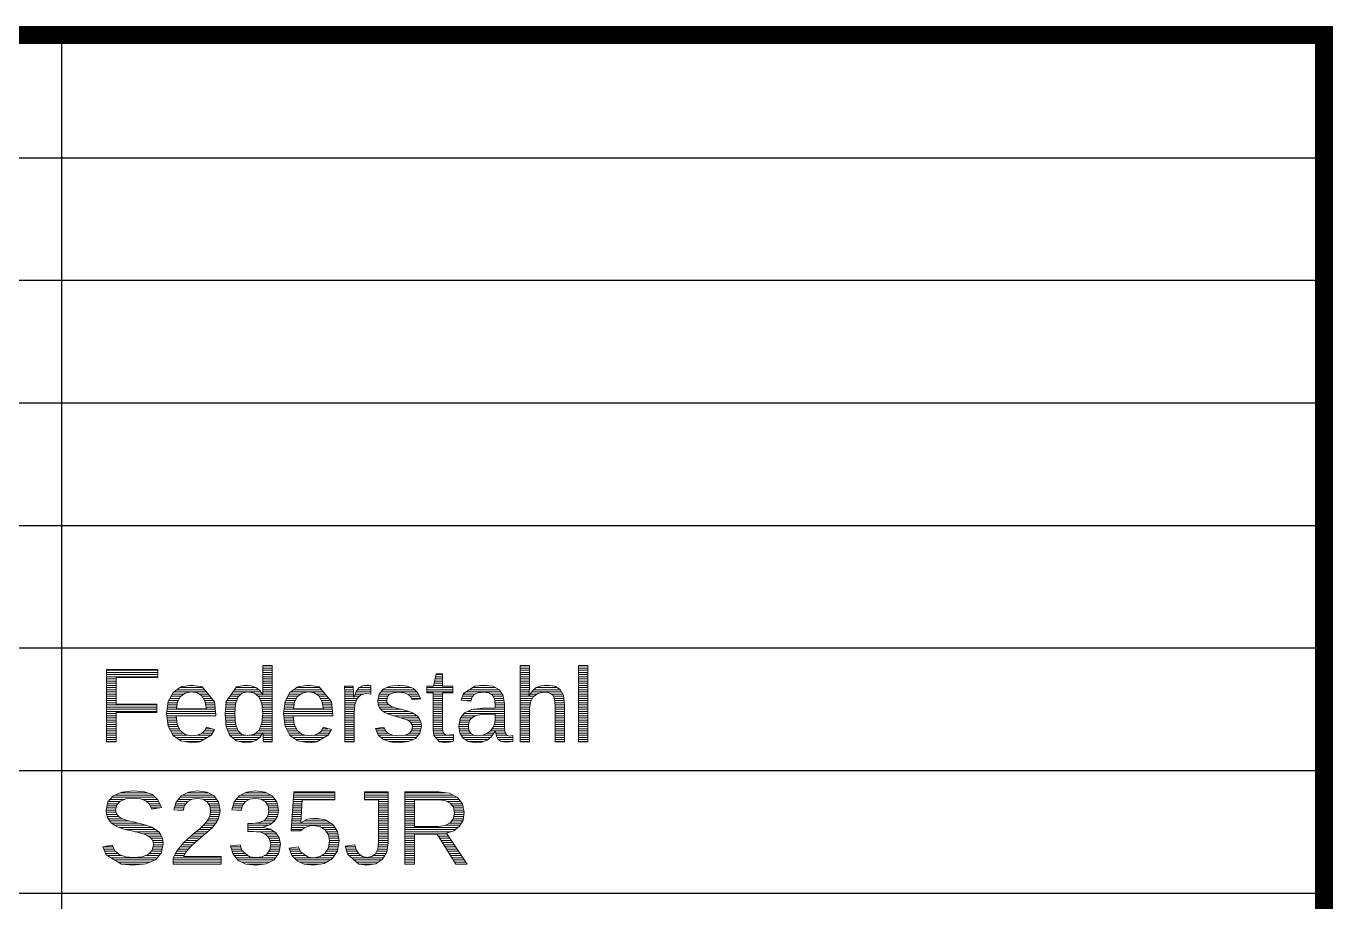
# Model space of a CAD drawing. Header units: millimetres. Extents: x 20 to 410, y 10 to 287.
# Drawn here: x 164.01 to 200.25, y 36.96 to 61.25 of the extents above; entities that cross this region are included whole.
import ezdxf

# ---------------------------------------------------------------- set-up
doc = ezdxf.new("R2010")
doc.units = ezdxf.units.MM
for name, color, linetype, lineweight in [('DUENN', 7, 'Continuous', 25), ('KANTEN', 7, 'Continuous', 50), ('TEXT', 7, 'Continuous', 13)]:
    doc.layers.add(name, color=color, linetype=linetype, lineweight=lineweight)

msp = doc.modelspace()

# ---------------------------------------------------------------- linework, layer by layer
at = {"layer": 'DUENN', "lineweight": 25}
for points in [[(165, 10), (165, 61)], [(20, 57.6), (200, 57.6)], [(20, 54.2), (200, 54.2)], [(20, 50.8), (200, 50.8)], [(20, 47.4), (200, 47.4)], [(20, 44), (200, 44)], [(20, 40.6), (200, 40.6)], [(20, 37.2), (200, 37.2)]]:
    msp.add_lwpolyline(points, dxfattribs=at)
at = {"layer": 'KANTEN', "lineweight": 50, "const_width": 0.5}
msp.add_lwpolyline([(20, 10), (200, 10), (200, 61), (20, 61)], close=True, dxfattribs=at)
at = {"layer": 'TEXT', "lineweight": 13}
for p, q in [((170.573, 43.501), (170.829, 43.501)), ((177.711, 43.501), (177.967, 43.501)), ((179.327, 43.501), (179.584, 43.501)), ((166.239, 43.381), (167.665, 43.381)), ((166.239, 43.321), (167.665, 43.321)), ((166.239, 43.261), (167.665, 43.261)), ((166.239, 43.201), (167.665, 43.201)), ((166.239, 43.141), (166.511, 43.141)), ((170.573, 43.441), (170.829, 43.441)), ((170.573, 43.381), (170.829, 43.381)), ((170.573, 43.321), (170.829, 43.321)), ((170.573, 43.261), (170.829, 43.261)), ((170.573, 43.201), (170.829, 43.201)), ((170.573, 43.141), (170.829, 43.141)), ((175.353, 43.141), (175.555, 43.141)), ((175.366, 43.201), (175.555, 43.201)), ((175.379, 43.261), (175.555, 43.261)), ((177.711, 43.441), (177.967, 43.441)), ((177.711, 43.381), (177.967, 43.381)), ((177.711, 43.321), (177.967, 43.321)), ((177.711, 43.261), (177.967, 43.261)), ((177.711, 43.201), (177.967, 43.201)), ((177.711, 43.141), (177.967, 43.141)), ((179.327, 43.441), (179.584, 43.441)), ((179.327, 43.381), (179.584, 43.381)), ((179.327, 43.321), (179.584, 43.321)), ((179.327, 43.261), (179.584, 43.261)), ((179.327, 43.201), (179.584, 43.201)), ((179.327, 43.141), (179.584, 43.141)), ((166.239, 43.081), (166.511, 43.081)), ((166.239, 43.021), (166.511, 43.021)), ((166.239, 42.961), (166.511, 42.961)), ((166.239, 42.901), (166.511, 42.901)), ((166.239, 42.841), (166.511, 42.841)), ((166.239, 42.781), (166.511, 42.781)), ((168.106, 42.781), (169.005, 42.781)), ((168.191, 42.841), (168.956, 42.841)), ((168.276, 42.901), (168.906, 42.901)), ((168.547, 42.961), (168.642, 42.961)), ((169.748, 42.781), (170.518, 42.781)), ((169.79, 42.841), (170.466, 42.841)), ((169.832, 42.901), (170.39, 42.901)), ((170.052, 42.961), (170.175, 42.961)), ((170.573, 43.081), (170.829, 43.081)), ((170.573, 43.021), (170.829, 43.021)), ((170.573, 42.961), (170.829, 42.961)), ((170.573, 42.901), (170.829, 42.901)), ((170.573, 42.841), (170.829, 42.841)), ((170.574, 42.781), (170.829, 42.781)), ((171.35, 42.781), (172.249, 42.781)), ((171.435, 42.841), (172.2, 42.841)), ((171.52, 42.901), (172.15, 42.901)), ((171.791, 42.961), (171.886, 42.961)), ((172.842, 42.901), (173.085, 42.901)), ((172.844, 42.841), (173.087, 42.841)), ((172.846, 42.781), (173.089, 42.781)), ((173.161, 42.781), (173.57, 42.781)), ((173.201, 42.841), (173.57, 42.841)), ((173.249, 42.901), (173.57, 42.901)), ((173.408, 42.961), (173.541, 42.961)), ((173.85, 42.781), (174.853, 42.781)), ((173.9, 42.841), (174.79, 42.841)), ((174.015, 42.901), (174.686, 42.901)), ((174.315, 42.961), (174.387, 42.961)), ((175.121, 42.901), (175.84, 42.901)), ((175.121, 42.841), (175.84, 42.841)), ((175.121, 42.781), (175.84, 42.781)), ((175.313, 42.961), (175.555, 42.961)), ((175.326, 43.021), (175.555, 43.021)), ((175.34, 43.081), (175.555, 43.081)), ((176.211, 42.781), (177.171, 42.781)), ((176.3, 42.841), (177.125, 42.841)), ((176.389, 42.901), (177.015, 42.901)), ((176.619, 42.961), (176.76, 42.961)), ((177.711, 43.081), (177.967, 43.081)), ((177.711, 43.021), (177.967, 43.021)), ((177.711, 42.961), (177.967, 42.961)), ((177.711, 42.901), (177.967, 42.901)), ((177.711, 42.841), (177.965, 42.841)), ((177.711, 42.781), (177.962, 42.781)), ((178.033, 42.781), (178.857, 42.781)), ((178.091, 42.841), (178.825, 42.841)), ((178.165, 42.901), (178.731, 42.901)), ((178.377, 42.961), (178.511, 42.961)), ((179.327, 43.081), (179.584, 43.081)), ((179.327, 43.021), (179.584, 43.021)), ((179.327, 42.961), (179.584, 42.961)), ((179.327, 42.901), (179.584, 42.901)), ((179.327, 42.841), (179.584, 42.841)), ((179.327, 42.781), (179.584, 42.781)), ((166.239, 42.721), (166.511, 42.721)), ((166.239, 42.661), (166.511, 42.661)), ((166.239, 42.601), (166.511, 42.601)), ((166.239, 42.541), (166.511, 42.541)), ((166.239, 42.481), (166.511, 42.481)), ((166.239, 42.421), (167.631, 42.421)), ((167.937, 42.421), (168.196, 42.421)), ((167.945, 42.481), (168.207, 42.481)), ((167.963, 42.541), (168.23, 42.541)), ((167.995, 42.601), (168.265, 42.601)), ((168.028, 42.661), (168.304, 42.661)), ((168.06, 42.721), (168.386, 42.721)), ((168.806, 42.721), (169.055, 42.721)), ((168.889, 42.661), (169.105, 42.661)), ((168.923, 42.601), (169.155, 42.601)), ((168.957, 42.541), (169.205, 42.541)), ((168.976, 42.481), (169.235, 42.481)), ((168.988, 42.421), (169.242, 42.421)), ((169.552, 42.421), (169.814, 42.421)), ((169.558, 42.481), (169.827, 42.481)), ((169.579, 42.541), (169.848, 42.541)), ((169.621, 42.601), (169.869, 42.601)), ((169.664, 42.661), (169.907, 42.661)), ((169.706, 42.721), (169.97, 42.721)), ((170.374, 42.721), (170.559, 42.721)), ((170.446, 42.661), (170.829, 42.661)), ((170.489, 42.601), (170.829, 42.601)), ((170.513, 42.541), (170.829, 42.541)), ((170.537, 42.481), (170.829, 42.481)), ((170.551, 42.421), (170.829, 42.421)), ((170.575, 42.721), (170.829, 42.721)), ((171.181, 42.421), (171.44, 42.421)), ((171.189, 42.481), (171.451, 42.481)), ((171.207, 42.541), (171.474, 42.541)), ((171.239, 42.601), (171.508, 42.601)), ((171.271, 42.661), (171.547, 42.661)), ((171.304, 42.721), (171.63, 42.721)), ((172.05, 42.721), (172.299, 42.721)), ((172.133, 42.661), (172.349, 42.661)), ((172.167, 42.601), (172.399, 42.601)), ((172.201, 42.541), (172.448, 42.541)), ((172.22, 42.481), (172.479, 42.481)), ((172.232, 42.421), (172.486, 42.421)), ((172.848, 42.721), (173.092, 42.721)), ((172.849, 42.661), (173.093, 42.661)), ((172.849, 42.601), (173.194, 42.601)), ((172.85, 42.541), (173.169, 42.541)), ((172.85, 42.481), (173.146, 42.481)), ((172.85, 42.421), (173.126, 42.421)), ((173.114, 42.661), (173.254, 42.661)), ((173.138, 42.721), (173.38, 42.721)), ((173.564, 42.721), (173.57, 42.721)), ((173.763, 42.541), (174.012, 42.541)), ((173.768, 42.481), (174.028, 42.481)), ((173.775, 42.601), (174.019, 42.601)), ((173.778, 42.421), (174.076, 42.421)), ((173.787, 42.661), (174.039, 42.661)), ((173.8, 42.721), (174.1, 42.721)), ((174.586, 42.721), (174.892, 42.721)), ((174.661, 42.661), (174.915, 42.661)), ((174.695, 42.601), (174.939, 42.601)), ((175.299, 42.721), (175.555, 42.721)), ((175.299, 42.661), (175.555, 42.661)), ((175.299, 42.601), (175.555, 42.601)), ((175.299, 42.541), (175.555, 42.541)), ((175.299, 42.481), (175.555, 42.481)), ((175.299, 42.421), (175.555, 42.421)), ((176.096, 42.601), (176.367, 42.601)), ((176.117, 42.661), (176.396, 42.661)), ((176.138, 42.721), (176.454, 42.721)), ((176.214, 42.541), (176.35, 42.541)), ((176.895, 42.721), (177.212, 42.721)), ((176.96, 42.661), (177.246, 42.661)), ((176.993, 42.601), (177.256, 42.601)), ((177.008, 42.541), (177.266, 42.541)), ((177.015, 42.481), (177.276, 42.481)), ((177.022, 42.421), (177.281, 42.421)), ((177.711, 42.721), (177.959, 42.721)), ((177.711, 42.661), (178.097, 42.661)), ((177.711, 42.601), (178.052, 42.601)), ((177.711, 42.541), (178.018, 42.541)), ((177.711, 42.481), (177.992, 42.481)), ((177.711, 42.421), (177.984, 42.421)), ((177.991, 42.721), (178.178, 42.721)), ((178.572, 42.721), (178.889, 42.721)), ((178.629, 42.661), (178.914, 42.661)), ((178.658, 42.601), (178.921, 42.601)), ((178.671, 42.541), (178.928, 42.541)), ((178.678, 42.481), (178.935, 42.481)), ((178.682, 42.421), (178.942, 42.421)), ((179.327, 42.721), (179.584, 42.721)), ((179.327, 42.661), (179.584, 42.661)), ((179.327, 42.601), (179.584, 42.601)), ((179.327, 42.541), (179.584, 42.541)), ((179.327, 42.481), (179.584, 42.481)), ((179.327, 42.421), (179.584, 42.421)), ((166.239, 42.361), (167.631, 42.361)), ((166.239, 42.301), (167.631, 42.301)), ((166.239, 42.241), (167.631, 42.241)), ((166.239, 42.181), (166.511, 42.181)), ((166.239, 42.121), (166.511, 42.121)), ((166.239, 42.061), (166.511, 42.061)), ((167.905, 42.181), (169.27, 42.181)), ((167.913, 42.241), (169.263, 42.241)), ((167.913, 42.121), (169.274, 42.121)), ((167.921, 42.301), (169.256, 42.301)), ((167.921, 42.061), (168.181, 42.061)), ((167.929, 42.361), (168.186, 42.361)), ((169, 42.361), (169.249, 42.361)), ((169.528, 42.181), (169.796, 42.181)), ((169.53, 42.121), (169.799, 42.121)), ((169.534, 42.241), (169.8, 42.241)), ((169.536, 42.061), (169.803, 42.061)), ((169.54, 42.301), (169.805, 42.301)), ((169.546, 42.361), (169.81, 42.361)), ((170.557, 42.361), (170.829, 42.361)), ((170.561, 42.061), (170.829, 42.061)), ((170.562, 42.301), (170.829, 42.301)), ((170.567, 42.121), (170.829, 42.121)), ((170.568, 42.241), (170.829, 42.241)), ((170.572, 42.181), (170.829, 42.181)), ((171.149, 42.181), (172.514, 42.181)), ((171.157, 42.241), (172.507, 42.241)), ((171.157, 42.121), (172.518, 42.121)), ((171.164, 42.061), (171.425, 42.061)), ((171.165, 42.301), (172.5, 42.301)), ((171.173, 42.361), (171.43, 42.361)), ((172.243, 42.361), (172.493, 42.361)), ((172.85, 42.361), (173.12, 42.361)), ((172.85, 42.301), (173.115, 42.301)), ((172.85, 42.241), (173.109, 42.241)), ((172.85, 42.181), (173.106, 42.181)), ((172.85, 42.121), (173.106, 42.121)), ((172.85, 42.061), (173.106, 42.061)), ((173.805, 42.361), (174.195, 42.361)), ((173.848, 42.301), (174.407, 42.301)), ((173.914, 42.241), (174.616, 42.241)), ((174.02, 42.181), (174.756, 42.181)), ((174.19, 42.121), (174.843, 42.121)), ((174.407, 42.061), (174.898, 42.061)), ((175.299, 42.361), (175.555, 42.361)), ((175.299, 42.301), (175.555, 42.301)), ((175.299, 42.241), (175.555, 42.241)), ((175.299, 42.181), (175.555, 42.181)), ((175.299, 42.121), (175.555, 42.121)), ((175.299, 42.061), (175.555, 42.061)), ((176.065, 42.061), (176.372, 42.061)), ((176.111, 42.121), (176.483, 42.121)), ((176.156, 42.181), (177.281, 42.181)), ((176.26, 42.241), (177.281, 42.241)), ((176.418, 42.301), (177.281, 42.301)), ((177.022, 42.361), (177.281, 42.361)), ((177.022, 42.121), (177.281, 42.121)), ((177.022, 42.061), (177.281, 42.061)), ((177.711, 42.361), (177.975, 42.361)), ((177.711, 42.301), (177.967, 42.301)), ((177.711, 42.241), (177.967, 42.241)), ((177.711, 42.181), (177.967, 42.181)), ((177.711, 42.121), (177.967, 42.121)), ((177.711, 42.061), (177.967, 42.061)), ((178.684, 42.361), (178.942, 42.361)), ((178.684, 42.301), (178.942, 42.301)), ((178.684, 42.241), (178.942, 42.241)), ((178.684, 42.181), (178.942, 42.181)), ((178.684, 42.121), (178.942, 42.121)), ((178.684, 42.061), (178.942, 42.061)), ((179.327, 42.361), (179.584, 42.361)), ((179.327, 42.301), (179.584, 42.301)), ((179.327, 42.241), (179.584, 42.241)), ((179.327, 42.181), (179.584, 42.181)), ((179.327, 42.121), (179.584, 42.121)), ((179.327, 42.061), (179.584, 42.061)), ((166.239, 42.001), (166.511, 42.001)), ((166.239, 41.941), (166.511, 41.941)), ((166.239, 41.881), (166.511, 41.881)), ((166.239, 41.821), (166.511, 41.821)), ((166.239, 41.761), (166.511, 41.761)), ((166.239, 41.701), (166.511, 41.701)), ((167.928, 42.001), (168.188, 42.001)), ((167.936, 41.941), (168.195, 41.941)), ((167.943, 41.881), (168.202, 41.881)), ((167.954, 41.821), (168.231, 41.821)), ((167.985, 41.761), (168.259, 41.761)), ((168.017, 41.701), (168.292, 41.701)), ((168.95, 41.701), (169.213, 41.701)), ((168.986, 41.761), (169.145, 41.761)), ((169.542, 42.001), (169.808, 42.001)), ((169.548, 41.941), (169.813, 41.941)), ((169.554, 41.881), (169.821, 41.881)), ((169.56, 41.821), (169.841, 41.821)), ((169.583, 41.761), (169.862, 41.761)), ((169.608, 41.701), (169.888, 41.701)), ((170.453, 41.701), (170.829, 41.701)), ((170.49, 41.761), (170.829, 41.761)), ((170.513, 41.821), (170.829, 41.821)), ((170.536, 41.881), (170.829, 41.881)), ((170.551, 41.941), (170.829, 41.941)), ((170.556, 42.001), (170.829, 42.001)), ((171.172, 42.001), (171.432, 42.001)), ((171.18, 41.941), (171.439, 41.941)), ((171.187, 41.881), (171.446, 41.881)), ((171.198, 41.821), (171.474, 41.821)), ((171.229, 41.761), (171.503, 41.761)), ((171.261, 41.701), (171.536, 41.701)), ((172.194, 41.701), (172.456, 41.701)), ((172.23, 41.761), (172.388, 41.761)), ((172.85, 42.001), (173.106, 42.001)), ((172.85, 41.941), (173.106, 41.941)), ((172.85, 41.881), (173.106, 41.881)), ((172.85, 41.821), (173.106, 41.821)), ((172.85, 41.761), (173.106, 41.761)), ((172.85, 41.701), (173.106, 41.701)), ((173.7, 41.761), (173.947, 41.761)), ((173.725, 41.701), (173.975, 41.701)), ((174.585, 42.001), (174.933, 42.001)), ((174.669, 41.941), (174.955, 41.941)), ((174.7, 41.701), (174.945, 41.701)), ((174.708, 41.881), (174.967, 41.881)), ((174.713, 41.761), (174.958, 41.761)), ((174.719, 41.821), (174.971, 41.821)), ((175.299, 42.001), (175.555, 42.001)), ((175.299, 41.941), (175.555, 41.941)), ((175.299, 41.881), (175.555, 41.881)), ((175.299, 41.821), (175.555, 41.821)), ((175.299, 41.761), (175.557, 41.761)), ((175.302, 41.701), (175.563, 41.701)), ((176.012, 41.821), (176.275, 41.821)), ((176.02, 41.881), (176.281, 41.881)), ((176.022, 41.761), (176.284, 41.761)), ((176.031, 41.701), (176.299, 41.701)), ((176.032, 41.941), (176.292, 41.941)), ((176.043, 42.001), (176.319, 42.001)), ((176.88, 41.701), (177.288, 41.701)), ((176.927, 41.761), (177.283, 41.761)), ((176.966, 41.821), (177.281, 41.821)), ((176.991, 41.881), (177.281, 41.881)), ((177.01, 41.941), (177.281, 41.941)), ((177.018, 42.001), (177.281, 42.001)), ((177.711, 42.001), (177.967, 42.001)), ((177.711, 41.941), (177.967, 41.941)), ((177.711, 41.881), (177.967, 41.881)), ((177.711, 41.821), (177.967, 41.821)), ((177.711, 41.761), (177.967, 41.761)), ((177.711, 41.701), (177.967, 41.701)), ((178.684, 42.001), (178.942, 42.001)), ((178.684, 41.941), (178.942, 41.941)), ((178.684, 41.881), (178.942, 41.881)), ((178.684, 41.821), (178.942, 41.821)), ((178.684, 41.761), (178.942, 41.761)), ((178.684, 41.701), (178.942, 41.701)), ((179.327, 42.001), (179.584, 42.001)), ((179.327, 41.941), (179.584, 41.941)), ((179.327, 41.881), (179.584, 41.881)), ((179.327, 41.821), (179.584, 41.821)), ((179.327, 41.761), (179.584, 41.761)), ((179.327, 41.701), (179.584, 41.701)), ((166.239, 41.641), (166.511, 41.641)), ((166.239, 41.581), (166.511, 41.581)), ((166.239, 41.521), (166.511, 41.521)), ((166.239, 41.461), (166.511, 41.461)), ((166.239, 41.401), (166.511, 41.401)), ((168.049, 41.641), (168.367, 41.641)), ((168.081, 41.581), (168.513, 41.581)), ((168.161, 41.521), (169.046, 41.521)), ((168.247, 41.461), (168.943, 41.461)), ((168.427, 41.401), (168.84, 41.401)), ((168.757, 41.581), (169.144, 41.581)), ((168.883, 41.641), (169.178, 41.641)), ((169.633, 41.641), (169.953, 41.641)), ((169.658, 41.581), (170.102, 41.581)), ((169.719, 41.521), (170.49, 41.521)), ((169.79, 41.461), (170.416, 41.461)), ((169.938, 41.401), (170.29, 41.401)), ((170.217, 41.581), (170.529, 41.581)), ((170.385, 41.641), (170.568, 41.641)), ((170.578, 41.641), (170.83, 41.641)), ((170.58, 41.581), (170.83, 41.581)), ((170.582, 41.521), (170.831, 41.521)), ((170.586, 41.461), (170.834, 41.461)), ((170.592, 41.401), (170.837, 41.401)), ((171.293, 41.641), (171.611, 41.641)), ((171.325, 41.581), (171.757, 41.581)), ((171.405, 41.521), (172.29, 41.521)), ((171.491, 41.461), (172.187, 41.461)), ((171.671, 41.401), (172.084, 41.401)), ((172.001, 41.581), (172.388, 41.581)), ((172.127, 41.641), (172.422, 41.641)), ((172.85, 41.641), (173.106, 41.641)), ((172.85, 41.581), (173.106, 41.581)), ((172.85, 41.521), (173.106, 41.521)), ((172.85, 41.461), (173.106, 41.461)), ((172.85, 41.401), (173.106, 41.401)), ((173.751, 41.641), (174.042, 41.641)), ((173.78, 41.581), (174.183, 41.581)), ((173.844, 41.521), (174.834, 41.521)), ((173.915, 41.461), (174.744, 41.461)), ((174.075, 41.401), (174.611, 41.401)), ((174.51, 41.581), (174.886, 41.581)), ((174.645, 41.641), (174.932, 41.641)), ((175.31, 41.641), (175.584, 41.641)), ((175.317, 41.581), (175.715, 41.581)), ((175.364, 41.521), (175.866, 41.521)), ((175.417, 41.461), (175.866, 41.461)), ((175.47, 41.401), (175.815, 41.401)), ((175.722, 41.581), (175.866, 41.581)), ((176.04, 41.641), (176.336, 41.641)), ((176.075, 41.581), (176.423, 41.581)), ((176.111, 41.521), (176.888, 41.521)), ((176.179, 41.461), (176.814, 41.461)), ((176.278, 41.401), (176.68, 41.401)), ((176.672, 41.581), (176.942, 41.581)), ((176.803, 41.641), (176.985, 41.641)), ((177.039, 41.641), (177.303, 41.641)), ((177.049, 41.581), (177.346, 41.581)), ((177.072, 41.521), (177.509, 41.521)), ((177.103, 41.461), (177.509, 41.461)), ((177.21, 41.401), (177.467, 41.401)), ((177.711, 41.641), (177.967, 41.641)), ((177.711, 41.581), (177.967, 41.581)), ((177.711, 41.521), (177.967, 41.521)), ((177.711, 41.461), (177.967, 41.461)), ((177.711, 41.401), (177.967, 41.401)), ((178.684, 41.641), (178.942, 41.641)), ((178.684, 41.581), (178.942, 41.581)), ((178.684, 41.521), (178.942, 41.521)), ((178.684, 41.461), (178.942, 41.461)), ((178.684, 41.401), (178.942, 41.401)), ((179.327, 41.641), (179.584, 41.641)), ((179.327, 41.581), (179.584, 41.581)), ((179.327, 41.521), (179.584, 41.521)), ((179.327, 41.461), (179.584, 41.461)), ((179.327, 41.401), (179.584, 41.401)), ((166.48, 39.921), (167.523, 39.921)), ((166.617, 39.981), (167.372, 39.981)), ((168.359, 39.921), (169.175, 39.921)), ((168.472, 39.981), (169.065, 39.981)), ((169.961, 39.921), (170.791, 39.921)), ((170.078, 39.981), (170.676, 39.981)), ((171.426, 39.921), (172.572, 39.921)), ((171.43, 39.981), (172.572, 39.981)), ((173.396, 39.981), (174.053, 39.981)), ((173.396, 39.921), (174.053, 39.921)), ((174.509, 39.981), (175.653, 39.981)), ((174.509, 39.921), (175.846, 39.921)), ((166.24, 39.561), (166.502, 39.561)), ((166.253, 39.621), (166.516, 39.621)), ((166.266, 39.681), (166.551, 39.681)), ((166.288, 39.741), (166.608, 39.741)), ((166.34, 39.801), (166.746, 39.801)), ((166.393, 39.861), (167.588, 39.861)), ((167.215, 39.801), (167.653, 39.801)), ((167.349, 39.741), (167.688, 39.741)), ((167.416, 39.681), (167.715, 39.681)), ((167.453, 39.621), (167.743, 39.621)), ((167.481, 39.561), (167.686, 39.561)), ((168.119, 39.561), (168.387, 39.561)), ((168.137, 39.621), (168.404, 39.621)), ((168.155, 39.681), (168.447, 39.681)), ((168.181, 39.741), (168.498, 39.741)), ((168.231, 39.801), (168.607, 39.801)), ((168.281, 39.861), (169.249, 39.861)), ((168.916, 39.801), (169.292, 39.801)), ((169.018, 39.741), (169.334, 39.741)), ((169.065, 39.681), (169.356, 39.681)), ((169.103, 39.621), (169.366, 39.621)), ((169.113, 39.561), (169.377, 39.561)), ((169.727, 39.561), (169.989, 39.561)), ((169.745, 39.621), (170.006, 39.621)), ((169.763, 39.681), (170.047, 39.681)), ((169.785, 39.741), (170.097, 39.741)), ((169.835, 39.801), (170.208, 39.801)), ((169.886, 39.861), (170.865, 39.861)), ((170.532, 39.801), (170.909, 39.801)), ((170.632, 39.741), (170.954, 39.741)), ((170.68, 39.681), (170.973, 39.681)), ((170.719, 39.621), (170.984, 39.621)), ((170.729, 39.561), (170.995, 39.561)), ((171.404, 39.561), (171.651, 39.561)), ((171.407, 39.621), (171.655, 39.621)), ((171.411, 39.681), (171.659, 39.681)), ((171.415, 39.741), (171.662, 39.741)), ((171.419, 39.801), (172.572, 39.801)), ((171.422, 39.861), (172.572, 39.861)), ((173.396, 39.861), (174.053, 39.861)), ((173.396, 39.801), (174.053, 39.801)), ((173.782, 39.741), (174.053, 39.741)), ((173.782, 39.681), (174.053, 39.681)), ((173.782, 39.621), (174.053, 39.621)), ((173.782, 39.561), (174.053, 39.561)), ((174.509, 39.861), (175.964, 39.861)), ((174.509, 39.801), (176.017, 39.801)), ((174.509, 39.741), (174.781, 39.741)), ((174.509, 39.681), (174.781, 39.681)), ((174.509, 39.621), (174.781, 39.621)), ((174.509, 39.561), (174.781, 39.561)), ((175.675, 39.741), (176.063, 39.741)), ((175.781, 39.681), (176.109, 39.681)), ((175.828, 39.621), (176.125, 39.621)), ((175.862, 39.561), (176.136, 39.561)), ((166.227, 39.501), (166.493, 39.501)), ((166.232, 39.441), (166.502, 39.441)), ((166.24, 39.381), (166.529, 39.381)), ((166.258, 39.321), (166.583, 39.321)), ((166.286, 39.261), (166.677, 39.261)), ((166.326, 39.201), (166.862, 39.201)), ((166.383, 39.141), (167.11, 39.141)), ((168.211, 39.501), (168.37, 39.501)), ((168.984, 39.141), (169.271, 39.141)), ((169.03, 39.201), (169.305, 39.201)), ((169.071, 39.261), (169.338, 39.261)), ((169.095, 39.321), (169.359, 39.321)), ((169.114, 39.381), (169.378, 39.381)), ((169.122, 39.441), (169.384, 39.441)), ((169.123, 39.501), (169.387, 39.501)), ((169.875, 39.501), (169.972, 39.501)), ((170.375, 39.141), (170.831, 39.141)), ((170.58, 39.201), (170.903, 39.201)), ((170.656, 39.261), (170.938, 39.261)), ((170.703, 39.321), (170.973, 39.321)), ((170.723, 39.381), (170.987, 39.381)), ((170.735, 39.441), (170.996, 39.441)), ((170.739, 39.501), (171.005, 39.501)), ((171.378, 39.141), (172.458, 39.141)), ((171.381, 39.201), (171.629, 39.201)), ((171.385, 39.261), (171.633, 39.261)), ((171.389, 39.321), (171.637, 39.321)), ((171.393, 39.381), (171.64, 39.381)), ((171.396, 39.441), (171.644, 39.441)), ((171.4, 39.501), (171.648, 39.501)), ((171.722, 39.201), (172.363, 39.201)), ((171.907, 39.261), (172.157, 39.261)), ((173.782, 39.501), (174.053, 39.501)), ((173.782, 39.441), (174.053, 39.441)), ((173.782, 39.381), (174.053, 39.381)), ((173.782, 39.321), (174.053, 39.321)), ((173.782, 39.261), (174.053, 39.261)), ((173.782, 39.201), (174.053, 39.201)), ((173.782, 39.141), (174.053, 39.141)), ((174.509, 39.501), (174.781, 39.501)), ((174.509, 39.441), (174.781, 39.441)), ((174.509, 39.381), (174.781, 39.381)), ((174.509, 39.321), (174.781, 39.321)), ((174.509, 39.261), (174.781, 39.261)), ((174.509, 39.201), (174.781, 39.201)), ((174.509, 39.141), (174.781, 39.141)), ((175.756, 39.141), (176.079, 39.141)), ((175.809, 39.201), (176.114, 39.201)), ((175.852, 39.261), (176.134, 39.261)), ((175.868, 39.321), (176.143, 39.321)), ((175.874, 39.501), (176.148, 39.501)), ((175.879, 39.381), (176.153, 39.381)), ((175.885, 39.441), (176.159, 39.441)), ((166.468, 39.081), (167.344, 39.081)), ((166.595, 39.021), (167.501, 39.021)), ((166.787, 38.961), (167.607, 38.961)), ((167.034, 38.901), (167.68, 38.901)), ((167.268, 38.841), (167.729, 38.841)), ((167.402, 38.781), (167.763, 38.781)), ((168.577, 38.781), (168.91, 38.781)), ((168.649, 38.841), (168.982, 38.841)), ((168.723, 38.901), (169.049, 38.901)), ((168.796, 38.961), (169.112, 38.961)), ((168.865, 39.021), (169.174, 39.021)), ((168.93, 39.081), (169.223, 39.081)), ((170.16, 39.081), (170.736, 39.081)), ((170.16, 39.021), (170.597, 39.021)), ((170.16, 38.961), (170.805, 38.961)), ((170.386, 38.901), (170.894, 38.901)), ((170.617, 38.841), (170.957, 38.841)), ((170.701, 38.781), (170.996, 38.781)), ((171.367, 38.961), (171.661, 38.961)), ((171.37, 39.021), (171.76, 39.021)), ((171.374, 39.081), (172.53, 39.081)), ((172.2, 39.021), (172.569, 39.021)), ((172.294, 38.961), (172.609, 38.961)), ((172.34, 38.901), (172.646, 38.901)), ((172.379, 38.841), (172.657, 38.841)), ((172.4, 38.781), (172.667, 38.781)), ((173.782, 39.081), (174.053, 39.081)), ((173.782, 39.021), (174.053, 39.021)), ((173.782, 38.961), (174.053, 38.961)), ((173.782, 38.901), (174.053, 38.901)), ((173.782, 38.841), (174.053, 38.841)), ((173.782, 38.781), (174.053, 38.781)), ((174.509, 39.081), (174.781, 39.081)), ((174.509, 39.021), (175.987, 39.021)), ((174.509, 38.961), (175.912, 38.961)), ((174.509, 38.901), (175.782, 38.901)), ((174.509, 38.841), (175.686, 38.841)), ((174.509, 38.781), (174.781, 38.781)), ((175.439, 38.781), (175.726, 38.781)), ((175.643, 39.081), (176.045, 39.081)), ((166.133, 38.481), (166.42, 38.481)), ((166.159, 38.421), (166.447, 38.421)), ((167.476, 38.721), (167.787, 38.721)), ((167.515, 38.421), (167.782, 38.421)), ((167.516, 38.661), (167.803, 38.661)), ((167.529, 38.481), (167.795, 38.481)), ((167.534, 38.601), (167.808, 38.601)), ((167.542, 38.541), (167.809, 38.541)), ((168.232, 38.421), (168.51, 38.421)), ((168.275, 38.481), (168.569, 38.481)), ((168.328, 38.541), (168.629, 38.541)), ((168.382, 38.601), (168.699, 38.601)), ((168.444, 38.661), (168.768, 38.661)), ((168.508, 38.721), (168.839, 38.721)), ((169.689, 38.481), (169.961, 38.481)), ((169.707, 38.421), (169.979, 38.421)), ((170.752, 38.721), (171.032, 38.721)), ((170.771, 38.421), (171.038, 38.421)), ((170.774, 38.661), (171.042, 38.661)), ((170.782, 38.481), (171.048, 38.481)), ((170.787, 38.601), (171.053, 38.601)), ((170.792, 38.541), (171.059, 38.541)), ((171.316, 38.421), (171.59, 38.421)), ((172.374, 38.421), (172.651, 38.421)), ((172.398, 38.481), (172.661, 38.481)), ((172.407, 38.541), (172.671, 38.541)), ((172.41, 38.721), (172.677, 38.721)), ((172.416, 38.601), (172.681, 38.601)), ((172.42, 38.661), (172.688, 38.661)), ((172.862, 38.481), (173.141, 38.481)), ((172.882, 38.421), (173.158, 38.421)), ((173.114, 38.541), (173.123, 38.541)), ((173.761, 38.421), (174.026, 38.421)), ((173.769, 38.481), (174.035, 38.481)), ((173.776, 38.541), (174.045, 38.541)), ((173.782, 38.721), (174.053, 38.721)), ((173.782, 38.661), (174.053, 38.661)), ((173.782, 38.601), (174.053, 38.601)), ((174.509, 38.721), (174.781, 38.721)), ((174.509, 38.661), (174.781, 38.661)), ((174.509, 38.601), (174.781, 38.601)), ((174.509, 38.541), (174.781, 38.541)), ((174.509, 38.481), (174.781, 38.481)), ((174.509, 38.421), (174.781, 38.421)), ((175.476, 38.721), (175.765, 38.721)), ((175.514, 38.661), (175.805, 38.661)), ((175.551, 38.601), (175.844, 38.601)), ((175.589, 38.541), (175.884, 38.541)), ((175.626, 38.481), (175.924, 38.481)), ((175.664, 38.421), (175.963, 38.421)), ((166.185, 38.361), (166.485, 38.361)), ((166.211, 38.301), (166.553, 38.301)), ((166.258, 38.241), (166.664, 38.241)), ((166.358, 38.181), (167.645, 38.181)), ((166.458, 38.121), (167.589, 38.121)), ((166.558, 38.061), (167.452, 38.061)), ((167.316, 38.241), (167.699, 38.241)), ((167.425, 38.301), (167.752, 38.301)), ((167.483, 38.361), (167.769, 38.361)), ((168.092, 38.181), (169.421, 38.181)), ((168.092, 38.121), (169.421, 38.121)), ((168.092, 38.061), (169.421, 38.061)), ((168.123, 38.241), (168.387, 38.241)), ((168.154, 38.301), (168.42, 38.301)), ((168.189, 38.361), (168.463, 38.361)), ((169.725, 38.361), (170.018, 38.361)), ((169.743, 38.301), (170.091, 38.301)), ((169.782, 38.241), (170.165, 38.241)), ((169.833, 38.181), (170.926, 38.181)), ((169.884, 38.121), (170.88, 38.121)), ((169.992, 38.061), (170.768, 38.061)), ((170.615, 38.241), (170.969, 38.241)), ((170.7, 38.301), (171.013, 38.301)), ((170.742, 38.361), (171.027, 38.361)), ((171.339, 38.361), (171.616, 38.361)), ((171.362, 38.301), (171.688, 38.301)), ((171.386, 38.241), (171.772, 38.241)), ((171.442, 38.181), (171.98, 38.181)), ((171.498, 38.121), (172.447, 38.121)), ((171.595, 38.061), (172.348, 38.061)), ((171.985, 38.181), (172.519, 38.181)), ((172.21, 38.241), (172.558, 38.241)), ((172.3, 38.301), (172.597, 38.301)), ((172.339, 38.361), (172.636, 38.361)), ((172.901, 38.361), (173.188, 38.361)), ((172.92, 38.301), (173.227, 38.301)), ((172.961, 38.241), (173.302, 38.241)), ((173.03, 38.181), (173.921, 38.181)), ((173.099, 38.121), (173.869, 38.121)), ((173.168, 38.061), (173.78, 38.061)), ((173.627, 38.241), (173.956, 38.241)), ((173.701, 38.301), (173.992, 38.301)), ((173.731, 38.361), (174.017, 38.361)), ((174.509, 38.361), (174.781, 38.361)), ((174.509, 38.301), (174.781, 38.301)), ((174.509, 38.241), (174.781, 38.241)), ((174.509, 38.181), (174.781, 38.181)), ((174.509, 38.121), (174.781, 38.121)), ((174.509, 38.061), (174.781, 38.061)), ((175.702, 38.361), (176.003, 38.361)), ((175.739, 38.301), (176.042, 38.301)), ((175.777, 38.241), (176.082, 38.241)), ((175.814, 38.181), (176.121, 38.181)), ((175.852, 38.121), (176.161, 38.121)), ((175.889, 38.061), (176.2, 38.061)), ((166.674, 38.001), (167.259, 38.001)), ((168.092, 38.001), (169.421, 38.001)), ((170.142, 38.001), (170.609, 38.001)), ((171.729, 38.001), (172.173, 38.001)), ((173.254, 38.001), (173.638, 38.001)), ((174.509, 38.001), (174.781, 38.001)), ((175.927, 38.001), (176.24, 38.001))]:
    msp.add_line(p, q, dxfattribs=at)
for points in [[(170.252, 41.387), (170.093, 41.371), (169.839, 41.42), (169.663, 41.568), (169.56, 41.815), (169.526, 42.163), (169.561, 42.516), (169.845, 42.919), (170.093, 42.97), (170.253, 42.953), (170.385, 42.905), (170.49, 42.822), (170.573, 42.702), (170.576, 42.702), (170.573, 42.874), (170.573, 43.514), (170.829, 43.514), (170.829, 41.718), (170.831, 41.518), (170.838, 41.4), (170.592, 41.4), (170.588, 41.438), (170.583, 41.505), (170.58, 41.582), (170.578, 41.648), (170.573, 41.648), (170.49, 41.521), (170.384, 41.436), (170.252, 41.387)], [(177.961, 42.677), (178.051, 42.808), (178.159, 42.899), (178.291, 42.952), (178.453, 42.97), (178.671, 42.938), (178.823, 42.845), (178.912, 42.678), (178.942, 42.427), (178.942, 41.4), (178.684, 41.4), (178.684, 42.377), (178.676, 42.518), (178.654, 42.618), (178.614, 42.687), (178.556, 42.734), (178.474, 42.762), (178.366, 42.771), (178.203, 42.74), (178.076, 42.646), (177.995, 42.499), (177.967, 42.309), (177.967, 41.4), (177.711, 41.4), (177.711, 43.514), (177.967, 43.514), (177.967, 42.964), (177.966, 42.875), (177.962, 42.784), (177.958, 42.711), (177.956, 42.677), (177.961, 42.677)], [(179.327, 41.4), (179.327, 43.514), (179.584, 43.514), (179.584, 41.4), (179.327, 41.4)], [(166.511, 42.213), (166.511, 41.4), (166.239, 41.4), (166.239, 43.407), (167.665, 43.407), (167.665, 43.185), (166.511, 43.185), (166.511, 42.438), (167.631, 42.438), (167.631, 42.213), (166.511, 42.213)], [(175.738, 41.386), (175.607, 41.377), (175.472, 41.399), (175.318, 41.574), (175.299, 41.726), (175.299, 42.754), (175.121, 42.754), (175.121, 42.941), (175.309, 42.941), (175.384, 43.286), (175.555, 43.286), (175.555, 42.941), (175.84, 42.941), (175.84, 42.754), (175.555, 42.754), (175.555, 41.782), (175.564, 41.687), (175.591, 41.626), (175.641, 41.592), (175.718, 41.581), (175.78, 41.586), (175.866, 41.601), (175.866, 41.411), (175.738, 41.386)], [(168.604, 41.564), (168.755, 41.58), (168.872, 41.631), (168.956, 41.706), (169.008, 41.8), (169.232, 41.736), (169.141, 41.577), (168.827, 41.394), (168.604, 41.371), (168.303, 41.422), (168.084, 41.575), (167.95, 41.828), (167.905, 42.181), (167.95, 42.518), (168.084, 42.766), (168.301, 42.919), (168.594, 42.97), (168.892, 42.918), (169.231, 42.509), (169.274, 42.151), (169.274, 42.116), (168.175, 42.116), (168.202, 41.882), (168.284, 41.708), (168.419, 41.6), (168.604, 41.564)], [(168.59, 42.78), (168.423, 42.749), (168.295, 42.655), (168.211, 42.507), (168.177, 42.313), (169.009, 42.313), (168.967, 42.524), (168.885, 42.668), (168.76, 42.752), (168.59, 42.78)], [(169.992, 41.604), (170.158, 41.57), (170.346, 41.607), (170.474, 41.72), (170.548, 41.913), (170.573, 42.189), (170.548, 42.454), (170.474, 42.637), (170.347, 42.744), (170.161, 42.78), (169.994, 42.744), (169.881, 42.637), (169.816, 42.449), (169.795, 42.172), (169.816, 41.894), (169.88, 41.709), (169.992, 41.604)], [(171.528, 41.708), (171.663, 41.6), (171.848, 41.564), (171.999, 41.58), (172.115, 41.631), (172.2, 41.706), (172.252, 41.8), (172.476, 41.736), (172.385, 41.577), (172.071, 41.394), (171.848, 41.371), (171.547, 41.422), (171.328, 41.575), (171.194, 41.828), (171.149, 42.181), (171.194, 42.518), (171.328, 42.766), (171.545, 42.919), (171.838, 42.97), (172.136, 42.918), (172.475, 42.509), (172.518, 42.151), (172.518, 42.116), (171.419, 42.116), (171.446, 41.882), (171.528, 41.708)], [(172.129, 42.668), (172.004, 42.752), (171.834, 42.78), (171.667, 42.749), (171.539, 42.655), (171.455, 42.507), (171.421, 42.313), (172.253, 42.313), (172.211, 42.524), (172.129, 42.668)], [(172.85, 42.582), (172.847, 42.753), (172.841, 42.941), (173.083, 42.941), (173.091, 42.731), (173.094, 42.626), (173.1, 42.626), (173.166, 42.793), (173.241, 42.897), (173.337, 42.951), (173.466, 42.97), (173.518, 42.966), (173.57, 42.955), (173.57, 42.72), (173.51, 42.731), (173.433, 42.734), (173.293, 42.7), (173.19, 42.597), (173.127, 42.43), (173.106, 42.203), (173.106, 41.4), (172.85, 41.4), (172.85, 42.582)], [(174.93, 41.633), (174.807, 41.489), (174.61, 41.401), (174.346, 41.371), (174.091, 41.395), (173.902, 41.466), (173.774, 41.587), (173.7, 41.762), (173.926, 41.806), (173.976, 41.699), (174.061, 41.624), (174.184, 41.581), (174.346, 41.567), (174.515, 41.582), (174.632, 41.626), (174.7, 41.701), (174.722, 41.806), (174.706, 41.889), (174.659, 41.954), (174.578, 42.006), (174.457, 42.048), (174.274, 42.096), (174.085, 42.153), (173.959, 42.208), (173.876, 42.269), (173.813, 42.342), (173.774, 42.429), (173.761, 42.534), (173.799, 42.719), (173.911, 42.855), (174.096, 42.937), (174.349, 42.965), (174.578, 42.943), (174.754, 42.875), (174.877, 42.759), (174.944, 42.588), (174.714, 42.559), (174.674, 42.65), (174.599, 42.717), (174.49, 42.758), (174.349, 42.771), (174.198, 42.758), (174.092, 42.718), (174.031, 42.652), (174.01, 42.559), (174.018, 42.499), (174.044, 42.451), (174.086, 42.412), (174.145, 42.378), (174.249, 42.343), (174.427, 42.296), (174.603, 42.247), (174.721, 42.201), (174.801, 42.155), (174.863, 42.105), (174.909, 42.048), (174.943, 41.983), (174.964, 41.909), (174.971, 41.826), (174.93, 41.633)], [(176.273, 41.402), (176.128, 41.494), (176.04, 41.639), (176.011, 41.83), (176.05, 42.042), (176.168, 42.198), (176.374, 42.296), (176.676, 42.334), (177.022, 42.34), (177.022, 42.424), (177.002, 42.585), (176.943, 42.693), (176.84, 42.754), (176.692, 42.774), (176.543, 42.76), (176.441, 42.716), (176.378, 42.64), (176.347, 42.529), (176.079, 42.553), (176.143, 42.735), (176.452, 42.944), (176.697, 42.97), (176.952, 42.936), (177.134, 42.836), (177.244, 42.673), (177.281, 42.451), (177.281, 41.787), (177.289, 41.687), (177.311, 41.616), (177.355, 41.572), (177.425, 41.558), (177.465, 41.561), (177.509, 41.568), (177.509, 41.409), (177.411, 41.392), (177.311, 41.386), (177.188, 41.405), (177.104, 41.461), (177.053, 41.557), (177.03, 41.695), (177.022, 41.695), (176.916, 41.544), (176.793, 41.445), (176.649, 41.39), (176.477, 41.371), (176.273, 41.402)], [(176.668, 41.58), (176.786, 41.628), (176.884, 41.704), (176.959, 41.804), (177.006, 41.917), (177.022, 42.034), (177.022, 42.161), (176.742, 42.155), (176.582, 42.144), (176.467, 42.118), (176.385, 42.074), (176.324, 42.012), (176.287, 41.93), (176.274, 41.826), (176.291, 41.715), (176.342, 41.632), (176.424, 41.581), (176.535, 41.564), (176.668, 41.58)], [(167.757, 38.308), (167.594, 38.124), (167.333, 38.009), (166.983, 37.971), (166.654, 38.003), (166.229, 38.258), (166.133, 38.481), (166.396, 38.534), (166.467, 38.377), (166.59, 38.268), (166.764, 38.205), (166.993, 38.184), (167.226, 38.206), (167.399, 38.274), (167.506, 38.386), (167.542, 38.54), (167.531, 38.629), (167.498, 38.699), (167.444, 38.755), (167.371, 38.8), (167.282, 38.837), (167.178, 38.867), (167.059, 38.896), (166.929, 38.926), (166.719, 38.978), (166.567, 39.031), (166.457, 39.087), (166.373, 39.148), (166.31, 39.219), (166.264, 39.3), (166.236, 39.394), (166.226, 39.5), (166.276, 39.728), (166.424, 39.897), (166.664, 40.002), (166.988, 40.037), (167.29, 40.01), (167.511, 39.932), (167.665, 39.79), (167.765, 39.575), (167.497, 39.528), (167.433, 39.666), (167.329, 39.76), (167.181, 39.814), (166.986, 39.832), (166.773, 39.812), (166.618, 39.752), (166.523, 39.652), (166.491, 39.514), (166.504, 39.429), (166.54, 39.361), (166.601, 39.305), (166.682, 39.258), (166.821, 39.211), (167.051, 39.155), (167.143, 39.134), (167.235, 39.112), (167.325, 39.087), (167.411, 39.059), (167.493, 39.025), (167.569, 38.987), (167.637, 38.941), (167.696, 38.886), (167.745, 38.821), (167.781, 38.745), (167.804, 38.656), (167.812, 38.554), (167.757, 38.308)], [(168.092, 38.181), (168.173, 38.338), (168.27, 38.475), (168.377, 38.596), (168.49, 38.705), (168.604, 38.805), (168.718, 38.897), (168.826, 38.986), (168.923, 39.074), (169.005, 39.164), (169.07, 39.259), (169.112, 39.362), (169.126, 39.478), (169.102, 39.625), (169.029, 39.735), (168.914, 39.803), (168.76, 39.826), (168.611, 39.803), (168.49, 39.737), (168.406, 39.63), (168.366, 39.487), (168.104, 39.511), (168.169, 39.727), (168.308, 39.894), (168.509, 40.001), (168.76, 40.037), (169.028, 40.001), (169.227, 39.894), (169.349, 39.72), (169.39, 39.487), (169.376, 39.37), (169.336, 39.255), (169.27, 39.139), (169.177, 39.024), (169.024, 38.877), (168.774, 38.667), (168.627, 38.539), (168.513, 38.425), (168.43, 38.32), (168.374, 38.218), (169.421, 38.218), (169.421, 38), (168.092, 38), (168.092, 38.181)], [(171.017, 38.308), (170.885, 38.124), (170.67, 38.009), (170.38, 37.971), (170.107, 38.006), (169.894, 38.109), (169.75, 38.279), (169.679, 38.515), (169.943, 38.54), (169.99, 38.384), (170.209, 38.206), (170.38, 38.184), (170.553, 38.207), (170.684, 38.279), (170.767, 38.398), (170.795, 38.562), (170.764, 38.708), (170.669, 38.818), (170.515, 38.887), (170.305, 38.91), (170.16, 38.91), (170.16, 39.132), (170.299, 39.132), (170.487, 39.155), (170.626, 39.224), (170.713, 39.334), (170.742, 39.478), (170.719, 39.622), (170.648, 39.732), (170.53, 39.802), (170.366, 39.826), (170.213, 39.804), (170.092, 39.739), (170.009, 39.634), (169.97, 39.494), (169.713, 39.514), (169.778, 39.733), (169.917, 39.899), (170.118, 40.002), (170.369, 40.037), (170.638, 40.002), (170.838, 39.896), (170.964, 39.728), (171.006, 39.505), (170.979, 39.331), (170.898, 39.193), (170.766, 39.092), (170.586, 39.029), (170.586, 39.024), (170.786, 38.974), (170.936, 38.873), (171.03, 38.73), (171.061, 38.554), (171.017, 38.308)], [(172.642, 38.37), (172.501, 38.154), (172.275, 38.017), (171.977, 37.971), (171.724, 38.002), (171.524, 38.094), (171.383, 38.244), (171.306, 38.448), (171.565, 38.479), (171.622, 38.348), (171.831, 38.2), (171.983, 38.181), (172.167, 38.212), (172.306, 38.305), (172.393, 38.453), (172.423, 38.648), (172.393, 38.819), (172.305, 38.954), (172.167, 39.042), (171.988, 39.071), (171.888, 39.063), (171.795, 39.038), (171.705, 38.994), (171.615, 38.927), (171.364, 38.927), (171.431, 40.007), (172.572, 40.007), (172.572, 39.789), (171.665, 39.789), (171.626, 39.152), (171.814, 39.248), (172.041, 39.28), (172.307, 39.237), (172.513, 39.107), (172.645, 38.906), (172.689, 38.654), (172.642, 38.37)], [(173.233, 38.004), (172.93, 38.268), (172.857, 38.499), (173.123, 38.543), (173.165, 38.396), (173.238, 38.285), (173.34, 38.215), (173.463, 38.192), (173.596, 38.218), (173.697, 38.294), (173.761, 38.42), (173.782, 38.592), (173.782, 39.785), (173.396, 39.785), (173.396, 40.007), (174.053, 40.007), (174.053, 38.598), (174.014, 38.337), (173.895, 38.139), (173.708, 38.013), (173.462, 37.971), (173.233, 38.004)], [(175.406, 38.833), (174.781, 38.833), (174.781, 38), (174.509, 38), (174.509, 40.007), (175.453, 40.007), (175.754, 39.969), (175.976, 39.855), (176.115, 39.674), (176.161, 39.433), (176.128, 39.227), (176.031, 39.056), (175.876, 38.932), (175.671, 38.865), (176.241, 38), (175.928, 38), (175.406, 38.833)], [(175.858, 39.584), (175.769, 39.697), (175.624, 39.766), (175.426, 39.789), (174.781, 39.789), (174.781, 39.048), (175.438, 39.048), (175.628, 39.073), (175.77, 39.148), (175.858, 39.269), (175.888, 39.43), (175.858, 39.584)]]:
    msp.add_lwpolyline(points, close=True, dxfattribs=at)

doc.saveas('drawing.dxf')
